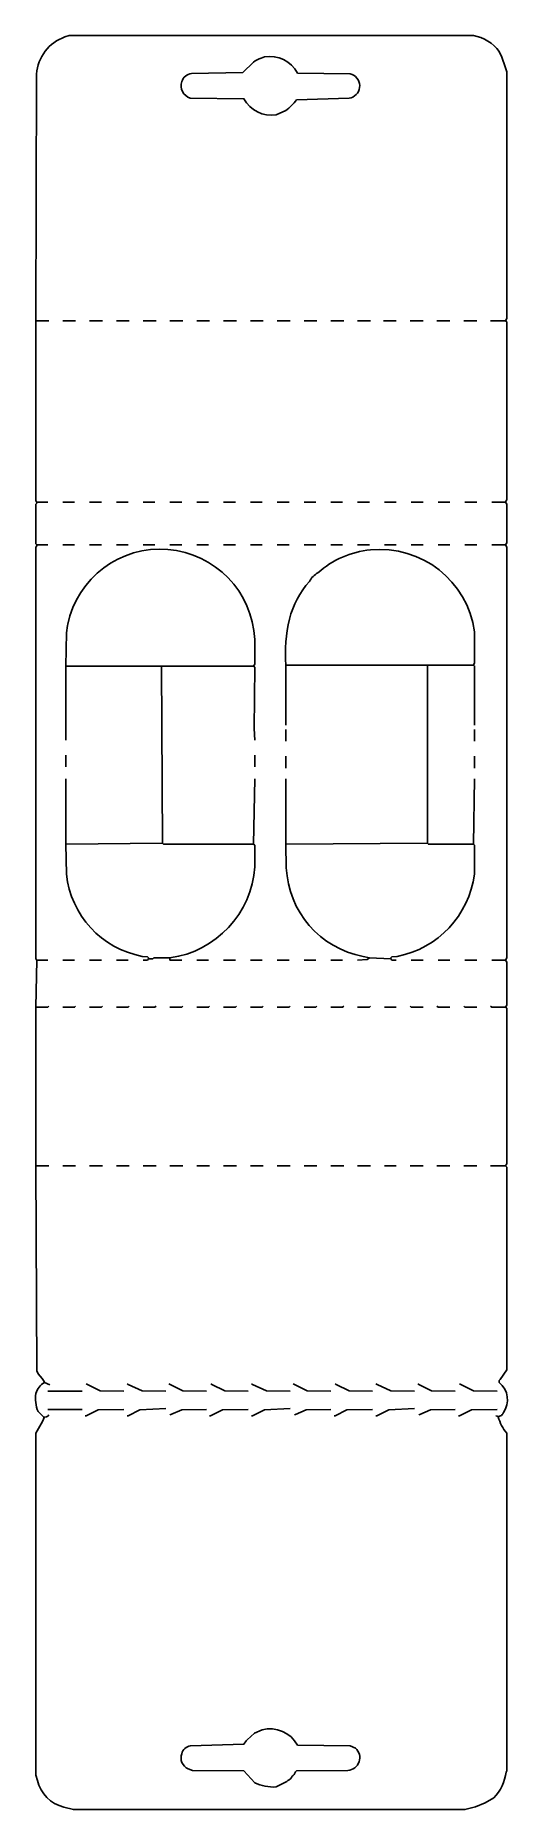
# Model space of a CAD drawing. Extents: x 24 to 464, y 85 to 1739.
import ezdxf

# ---------------------------------------------------------------- set-up
doc = ezdxf.new("R2010")
doc.units = 0
doc.layers.get('0').update_dxf_attribs({"linetype": 'CONTINUOUS'})

msp = doc.modelspace()

# ---------------------------------------------------------------- linework, layer by layer
at = {"color": 250, "linetype": 'CONTINUOUS'}
for points in [[(453, 452, 0.445362), (460, 455, 0.397215), (456, 483), (456, 485), (457, 486), (463, 495), (463, 684), (462, 685), (462.2, 685.9), (463, 687), (463, 832), (462, 833), (463, 835), (463, 875), (462, 877), (463, 879), (463, 1262), (462, 1264), (463, 1266), (463, 1302), (462, 1304), (462.2, 1304.9), (463, 1306), (463, 1472), (462, 1473), (463, 1475), (463, 1705), (461.615385, 1709.923077), (458.6, 1718.8), (456, 1724, 0.194225), (432, 1739), (55, 1739), (51.088235, 1737.647059, 0.300445), (24.497826, 1702.997845), (24, 1473), (24, 1305), (25, 1304), (24.8, 1303.1), (24, 1302), (24, 1265), (25, 1264), (24.8, 1263.1), (24, 1262), (24, 878), (25, 877), (24, 833), (24, 685), (24.989531, 494.010254), (26.243902, 491.195122), (29.756098, 486.804878, -0.075824), (32, 483), (37, 481)], [(248, 1665), (257, 1669, 0.066499), (267, 1679), (315.990008, 1680.489592, 0.759988), (318.9, 1702.7), (317.1, 1703.3), (268, 1704, 0.320427), (237, 1719), (234.1, 1717.7, 0.131676), (227, 1714), (216.990008, 1704.489592), (169.009992, 1703.510408, 0.286796), (160, 1696, 0.423621), (167.9, 1680.7), (218, 1680, 0.316916), (248, 1665)], [(52, 1082), (52, 1151), (52.483902, 1181.984878), (53.42, 1188.94), (53.647059, 1190.088235, -0.880845), (228, 1176), (228, 1153), (227, 1151), (228, 1150), (227.544828, 1092.962069), (228, 1082)], [(257, 1096), (257, 1152, -0.077964), (260.352941, 1194.911765, -0.119378), (279, 1230, -0.152233), (287, 1238, -0.161457), (335.94, 1259.42, -0.403078), (433, 1183), (433, 1154), (432, 1152), (433, 1151), (433, 1096)], [(124, 877), (128, 877), (129, 878), (129, 879), (128, 880), (123.067568, 880.405405, -0.330011), (52.482185, 957.016627), (52, 985), (52, 1046)], [(133, 878), (134, 879), (149, 879, 0.355704), (228, 964), (228, 984), (227, 985), (228, 1046)], [(335, 879), (329.067568, 880.405405, -0.348734), (257.477358, 963.020755), (257, 985), (257, 1046)], [(355, 878), (355, 879), (356, 880), (360.932432, 880.405405, 0.320546), (433, 957), (433, 984), (432, 985), (433, 1046)], [(32, 483, 0.207668), (24, 473, 0.142426), (26, 456), (31, 451, 0.356963), (36, 453)], [(32, 451), (30.2, 446.9), (24, 436), (24, 117), (25.384615, 112.076923, 0.284354), (50.1, 87.3), (59, 85), (424, 85), (433.911765, 87.352941), (442.9, 91.2), (451, 96, 0.166379), (462.405405, 119.932432), (463, 121), (463, 436, -0.098302), (455, 451)], [(248, 106), (258, 111), (259, 112, 0.159475), (263, 116, 0.162278), (266, 120), (267, 121), (314.990008, 121.489592, 0.65044), (322.153846, 142.230769), (316.990204, 144.510196), (268, 145, 0.340326), (234.9, 159.3), (227.9, 156.2), (221, 150), (220.2, 148.9), (218, 146), (168.009796, 144.510196, 0.285361), (160, 137, 0.387432), (165.9, 122.8), (170.009992, 121.489592), (218, 121), (228, 110, 0.12412), (248, 106)]]:
    msp.add_lwpolyline(points, format="xyb", dxfattribs=at)
for points in [[(24, 1473), (36, 1473)], [(49, 1473), (61, 1473)], [(74, 1473), (86, 1473)], [(99, 1473), (111, 1473)], [(124, 1473), (136, 1473)], [(149, 1473), (161, 1473)], [(174, 1473), (186, 1473)], [(199, 1473), (211, 1473)], [(224, 1473), (236, 1473)], [(249, 1473), (261, 1473)], [(274, 1473), (286, 1473)], [(299, 1473), (311, 1473)], [(324, 1473), (336, 1473)], [(348, 1473), (360, 1473)], [(373, 1473), (385, 1473)], [(398, 1473), (410, 1473)], [(423, 1473), (435, 1473)], [(448, 1473), (462, 1473)], [(25, 1304), (35, 1304)], [(49, 1304), (60, 1304)], [(74, 1304), (85, 1304)], [(99, 1304), (110, 1304)], [(124, 1304), (135, 1304)], [(149, 1304), (160, 1304)], [(174, 1304), (185, 1304)], [(199, 1304), (210, 1304)], [(224, 1304), (235, 1304)], [(249, 1304), (260, 1304)], [(274, 1304), (285, 1304)], [(299, 1304), (310, 1304)], [(324, 1304), (335, 1304)], [(349, 1304), (360, 1304)], [(374, 1304), (385, 1304)], [(399, 1304), (410, 1304)], [(424, 1304), (435, 1304)], [(449, 1304), (462, 1304)], [(25, 1264), (35, 1264)], [(49, 1264), (60, 1264)], [(74, 1264), (85, 1264)], [(99, 1264), (110, 1264)], [(124, 1264), (135, 1264)], [(149, 1264), (160, 1264)], [(174, 1264), (185, 1264)], [(199, 1264), (210, 1264)], [(224, 1264), (235, 1264)], [(249, 1264), (260, 1264)], [(274, 1264), (285, 1264)], [(299, 1264), (310, 1264)], [(324, 1264), (335, 1264)], [(349, 1264), (360, 1264)], [(374, 1264), (385, 1264)], [(399, 1264), (410, 1264)], [(424, 1264), (435, 1264)], [(449, 1264), (462, 1264)], [(142, 986), (141, 1151)], [(257, 1152), (432, 1152)], [(389, 986), (389, 1152)], [(257, 1081), (257, 1092)], [(433, 1081), (433, 1092)], [(52, 1057), (52, 1068)], [(228, 1057), (228, 1068)], [(257, 1056), (257, 1067)], [(433, 1056), (433, 1067)], [(52, 985), (142, 986), (143, 985), (227, 985)], [(25, 877), (35, 877)], [(49, 877), (60, 877)], [(74, 877), (85, 877)], [(99, 877), (110, 877)], [(174, 877), (185, 877)], [(199, 877), (210, 877)], [(224, 877), (235, 877)], [(249, 877), (260, 877)], [(274, 877), (285, 877)], [(299, 877), (310, 877)], [(374, 877), (385, 877)], [(399, 877), (410, 877)], [(424, 877), (435, 877)], [(449, 877), (462, 877)], [(24, 685), (36, 685)], [(49, 685), (61, 685)], [(74, 685), (86, 685)], [(99, 685), (111, 685)], [(124, 685), (136, 685)], [(149, 685), (161, 685)], [(174, 685), (186, 685)], [(199, 685), (211, 685)], [(224, 685), (236, 685)], [(249, 685), (261, 685)], [(274, 685), (286, 685)], [(299, 685), (311, 685)], [(324, 685), (336, 685)], [(349, 685), (360, 685)], [(373, 685), (385, 685)], [(398, 685), (410, 685)], [(423, 685), (435, 685)], [(448, 685), (462, 685)], [(106, 475), (84.020755, 475.477358), (72.1, 481.2), (71, 482)], [(145, 475), (123.020755, 475.477358), (110.1, 481.2), (109, 482)], [(183, 475), (161.020755, 475.477358), (149.1, 481.2), (148, 482)], [(222, 475), (200.020755, 475.477358), (188.1, 481.2), (187, 482)], [(261, 475), (239.020755, 475.477358), (226.1, 481.2), (225, 482)], [(299, 475), (277.020755, 475.477358), (265.1, 481.2), (264, 482)], [(338, 475), (316.020755, 475.477358), (304.1, 481.2), (303, 482)], [(377, 475), (355.020755, 475.477358), (342.1, 481.2), (341, 482)], [(415, 475), (393.020755, 475.477358), (381.1, 481.2), (380, 482)], [(454, 475), (432.020755, 475.477358), (420.1, 481.2), (419, 482)], [(35, 475), (67, 475)]]:
    msp.add_lwpolyline(points, dxfattribs=at)
at = {"color": 251, "linetype": 'CONTINUOUS'}
for points in [[(52, 1151), (227, 1151)], [(257, 985), (389, 986), (390, 985), (432, 985)], [(324, 877), (332.955446, 877.445545), (335, 879), (355, 878), (356, 877), (360, 877)], [(24, 833), (35, 833), (36, 834)], [(349, 833), (360, 833)], [(462, 833), (449, 833), (448, 834)], [(35, 458), (67, 458)]]:
    msp.add_lwpolyline(points, dxfattribs=at)
at = {"color": 253, "linetype": 'CONTINUOUS'}
msp.add_lwpolyline([(129, 878), (133, 878)], dxfattribs=at)
at = {"color": 197, "linetype": 'CONTINUOUS'}
for points in [[(160, 877), (149, 877), (149, 879)], [(70, 452), (70.9, 452.2), (82.019169, 457.520767), (106, 458)], [(186, 452), (186.9, 452.2), (198.019169, 457.520767), (222, 458)], [(302, 452), (302.9, 452.2), (314.019169, 457.520767), (338, 458)], [(418, 452), (418.9, 452.2), (430.019169, 457.520767), (454, 458)]]:
    msp.add_lwpolyline(points, dxfattribs=at)
at = {"color": 252, "linetype": 'CONTINUOUS'}
for points in [[(49, 833), (60, 833), (61, 834)], [(74, 833), (85, 833), (86, 834)], [(99, 833), (110, 833), (111, 834)], [(124, 833), (135, 833), (136, 834)], [(149, 833), (160, 833), (161, 834)], [(174, 833), (185, 833), (186, 834)], [(199, 833), (210, 833), (211, 834)], [(224, 833), (235, 833), (236, 834)], [(249, 833), (260, 833), (261, 834)], [(274, 833), (285, 833), (286, 834)], [(299, 833), (310, 833), (311, 834)], [(324, 833), (335, 833), (336, 834)], [(385, 833), (374, 833), (373, 834)], [(410, 833), (399, 833), (398, 834)], [(435, 833), (424, 833), (423, 834)]]:
    msp.add_lwpolyline(points, dxfattribs=at)
at = {"color": 237, "linetype": 'CONTINUOUS'}
for points in [[(109, 452), (109.9, 452.2), (121.019931, 457.521664), (145, 459)], [(149, 453), (149.9, 453.2), (160.019931, 457.521664), (183, 458)], [(225, 452), (225.9, 452.2), (237.019931, 457.521664), (261, 459)], [(265, 453), (265.9, 453.2), (276.019931, 457.521664), (299, 458)], [(341, 452), (341.9, 452.2), (353.019931, 457.521664), (377, 459)], [(381, 453), (381.9, 453.2), (392.019931, 457.521664), (415, 458)]]:
    msp.add_lwpolyline(points, dxfattribs=at)

doc.saveas('drawing.dxf')
